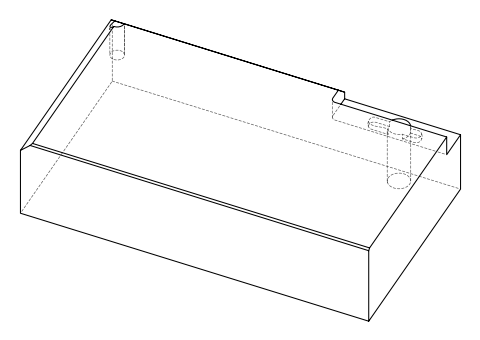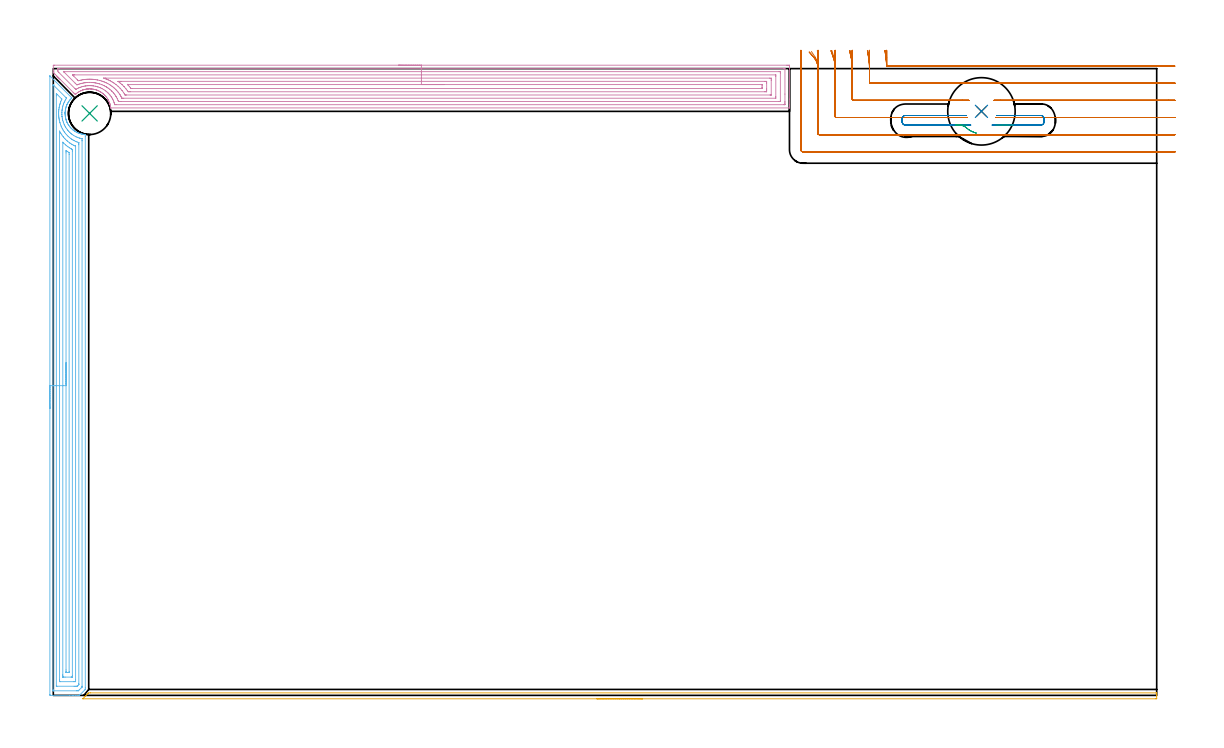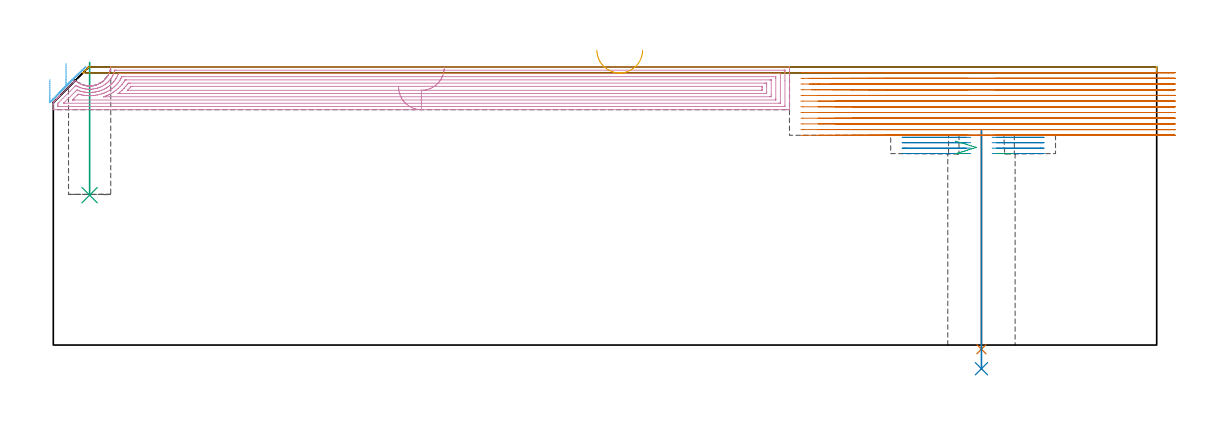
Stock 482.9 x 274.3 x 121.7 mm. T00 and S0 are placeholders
(PLAN: 9 operations, 4 tool changes, 63.1 min)
(1 INDEXABLE_INSERT_DRILL_THROUGH_HOLE_FROM_SOLID | STEP1HOLE | NXT0302_008 | 0.39 min | 32649 mm3)
(2 DRILL_TO_ENLARGE_THROUGH_HOLE | STEP1HOLE | UGT0301_394 | 0.42 min | 50461 mm3)
(3 INDEXABLE_INSERT_DRILL_BLIND_HOLE_FROM_SOLID | STEP1POCKET | NXT0302_008 | 0.23 min | 14983 mm3)
(4 AREA_MILL | FG_CHAMFER_SURFACE | UGT0205_001 | 17.75 min | 57267 mm3)
(5 AREA_MILL_1 | FG_CHAMFER_SURFACE_1 | UGT0205_001 | 3.91 min | 1607 mm3)
(6 AREA_MILL_2 | FG_CHAMFER_SURFACE_2 | UGT0205_001 | 12.62 min | 30949 mm3)
(7 MILL_CORNER_NOTCH_RECTANGULAR | CORNER_NOTCH_RECTANGULAR | NXT0201_013 | Follow Part, ap 2.5, ae 75% | 26.64 min | 176932 mm3)
(8 MILL_SLOT | SLOT_PARTIAL_RECTANGULAR | NXT0201_013 | Follow Part, ap 2.5, ae 75% | 0.98 min | 4833 mm3)
(9 MILL_SLOT_1 | SLOT_PARTIAL_RECTANGULAR_1 | NXT0201_013 | Follow Part, ap 2.5, ae 75% | 0.15 min | 0 mm3)
(TOOL NXT0302_008 | Index. Insert Drill 18.5mm [880-D1850L25-05] | D18.5 PA176 FL93 Z2)
(TOOL UGT0301_394 | Twist Drill 29.5 mm | D29.5 PA118 FL165 Z2)
(TOOL UGT0205_001 | Chamfer Mill 20 x 3 x 45 deg. | D20 FL50 Z2)
(TOOL NXT0201_013 | ENDMILL 10mm | D10 FL30 Z4)
(OP 1 INDEXABLE_INSERT_DRILL_THROUGH_HOLE_FROM_SOLID)
G17 G21 G94 G90
T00 M6
G54
G17 G0 G90 X406.2 Y255.6 S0 M3
G43 Z131.7 H1
G94 G81 G98 Z-1.823 F250. R93.8
G80
M5
M2
(OP 2 DRILL_TO_ENLARGE_THROUGH_HOLE)
G17 G21 G94 G90
T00 M6
G54
G17 G0 G90 X406.2 Y255.6 S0 M3
G43 Z131.7 H0
G94 G73 G98 Z-10.363 F250. Q25.541 R93.8
G80
M5
M2
(OP 3 INDEXABLE_INSERT_DRILL_BLIND_HOLE_FROM_SOLID)
G17 G21 G94 G90
T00 M6
G54
G17 G0 G90 X15.9 Y254.7 S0 M3
G43 Z131.7 H1
G94 G81 G98 Z65.6 F250. R123.7
G80
M5
M2
(OP 4 AREA_MILL)
G17 G21 G94 G90
T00 M6
G54
G17 G0 G90 X151.1 Y275.8 S1061 M3
G43 Z131.7 H0
Z113.
G94 G1 X151.138 Z112.128 F250.
X151.252 Z111.263
X151.441 Z110.412
X151.703 Z109.58
X152.037 Z108.774
X152.44 Z108.
X152.908 Z107.264
X153.44 Z106.572
X154.029 Z105.929
X154.672 Z105.34
X155.364 Z104.808
X156.1 Z104.34
X156.874 Z103.937
X157.68 Z103.603
X158.512 Z103.341
X159.364 Z103.152
X160.228 Z103.038
X161.1 Z103.
X321.068
X321.573 Y275.798 Z103.002
X322.073 Y275.794 Z103.004
X322.191 Y275.792 Z103.006
X322.2 Y275.3 Z103.498
Y260.876 Z117.919
Y258.485 Z120.31
Y257.772 Z121.027
Y257.503 Z121.296
Y257.123 Z121.668
X322.192 Y257.103 Z121.688
X322.021 Y257.1 Z121.7
X25.135
X25.111 Y257.103 Z121.694
X25.11 Y257.104 Z121.693
X25.083 Y257.277 Z121.523
X25.044 Y257.578 Z121.222
X24.985 Y257.903 Z120.896
X24.858 Y258.485 Z120.312
X24.844 Y258.549 Z120.249
X24.777 Y258.784 Z120.015
X24.765 Y258.821 Z119.978
X24.73 Y258.928 Z119.869
X24.719 Y258.962 Z119.836
X24.697 Y259.028 Z119.771
X24.633 Y259.226 Z119.572
X24.579 Y259.37 Z119.427
X24.468 Y259.664 Z119.134
X24.274 Y260.108 Z118.69
X24.202 Y260.255 Z118.542
X24.06 Y260.545 Z118.253
X23.95 Y260.751 Z118.047
X23.871 Y260.883 Z117.915
X23.745 Y261.091 Z117.706
X23.712 Y261.14 Z117.656
X23.523 Y261.427 Z117.372
X23.057 Y262.054 Z116.743
X22.977 Y262.147 Z116.65
X22.84 Y262.307 Z116.492
X22.508 Y262.661 Z116.138
X22.164 Y263.001 Z115.795
X21.933 Y263.205 Z115.594
X21.741 Y263.361 Z115.438
X21.617 Y263.462 Z115.336
X21.566 Y263.5 Z115.297
X21.27 Y263.726 Z115.073
X21.017 Y263.9 Z114.899
X20.758 Y264.068 Z114.73
X20.742 Y264.077 Z114.72
X20.377 Y264.288 Z114.509
X19.933 Y264.516 Z114.284
X19.483 Y264.721 Z114.076
X19.401 Y264.753 Z114.042
X19.191 Y264.839 Z113.957
X19.121 Y264.865 Z113.932
X18.954 Y264.925 Z113.869
X18.895 Y264.948 Z113.848
X18.812 Y264.975 Z113.823
X18.59 Y265.044 Z113.755
X18.144 Y265.165 Z113.634
X17.696 Y265.266 Z113.532
X17.613 Y265.281 Z113.517
X17.25 Y265.344 Z113.455
X16.904 Y265.387 Z113.412
X16.803 Y265.399 Z113.399
X16.771 Y265.4 Z113.395
X16.719 Y265.404 Z113.39
X16.593 Y265.414 Z113.382
X16.48 Y265.421 Z113.372
X16.356 Y265.432 Z113.364
X16.265 Y265.435 Z113.361
X16.068 Y265.441 Z113.349
X15.909 Y265.448 Z113.348
X15.607 Y265.436 Z113.353
X15.479 Y265.432 Z113.359
X15.462 Z113.361
X15.416 Y265.43 Z113.366
X15.016 Y265.399 Z113.394
X14.931 Y265.388 Z113.403
X14.654 Y265.357 Z113.441
X14.568 Y265.347 Z113.452
X14.445 Y265.326 Z113.474
X14.122 Y265.271 Z113.529
X14.037 Y265.25 Z113.546
X13.858 Y265.211 Z113.587
X13.674 Y265.169 Z113.628
X13.229 Y265.048 Z113.748
X13.143 Y265.021 Z113.774
X12.907 Y264.949 Z113.848
X12.85 Y264.927 Z113.871
X12.696 Y264.866 Z113.93
X12.371 Y264.74 Z114.059
X12.335 Y264.726 Z114.073
X12.186 Y264.659 Z114.14
X11.886 Y264.523 Z114.274
X11.442 Y264.299 Z114.501
X11.355 Y264.249 Z114.551
X11.045 Y264.068 Z114.729
X10.548 Y263.737 Z115.061
X10.192 Y263.47 Z115.33
X9.869 Y263.205 Z115.59
X9.846 Y263.186 Z115.609
X9.669 Y263.035 Z115.762
X9.611 Y262.995 Z115.801
X9.599 Y263.001 Z115.798
X9.06 Y263.54 Z115.26
X8.803 Y263.795 Z115.001
X8.673 Y263.926 Z114.871
X2.903 Y269.695 Z109.101
X2.801 Y269.799 Z109.001
X2.713 Y269.887 Z108.913
X2.608 Y269.99 Z108.806
X2.509 Y270.091 Z108.709
X2.415 Y270.185 Z108.615
X2.313 Y270.285 Z108.511
X2.217 Y270.383 Z108.417
X2.117 Y270.483 Z108.317
X2.019 Y270.58 Z108.216
X1.925 Y270.675 Z108.125
X1.819 Y270.781 Z108.019
X1.724 Y270.875 Z107.921
X1.521 Y271.079 Z107.72
X1.455 Y271.145 Z107.655
X0.839 Y271.76 Z107.036
X0.596 Y272.004 Z106.796
X0.188 Y272.412 Z106.387
X0.031 Y272.572 Z106.226
X0.005 Y272.606 Z106.191
X0.002 Y272.645 Z106.153
X0. Y272.691 Z106.108
Y272.737 Z106.061
Y273.53 Z105.264
Y275.655 Z103.142
X0.003 Y275.791 Z103.005
X0.433 Y275.8 Z103.
X161.1
Y274.386 Z104.414
X319.815 Y274.385 Z104.415
X320.19 Y274.376 Z104.424
X320.194 Y274.258 Z104.542
X320.199 Y274.005 Z104.795
X320.2 Y263.163 Z115.637
Y259.844 Z118.956
X320.199 Y259.37 Z119.43
X320.198 Y258.962 Z119.838
X320.19 Y258.549 Z120.251
X320.182 Y258.52 Z120.28
X320.162 Y258.519 Z120.281
X320.109 Y258.516 Z120.284
X320.001 Y258.515 Z120.285
X319.785 Y258.514 Z120.286
X27.418
X27.004 Y258.518 Z120.282
X26.902 Y258.521 Z120.279
X26.884 Y258.523 Z120.277
X26.873 Y258.551 Z120.249
X26.857 Y258.601 Z120.199
X26.827 Y258.708 Z120.092
X26.677 Y259.248 Z119.552
X26.637 Y259.37 Z119.43
X26.553 Y259.619 Z119.181
X26.293 Y260.255 Z118.545
X26.092 Y260.711 Z118.089
X25.87 Y261.14 Z117.66
X25.659 Y261.512 Z117.288
X25.325 Y262.025 Z116.775
X24.765 Y262.781 Z116.019
X24.653 Y262.91 Z115.89
X24.28 Y263.319 Z115.481
X23.871 Y263.743 Z115.057
X23.815 Y263.795 Z115.005
X23.367 Y264.184 Z114.616
X22.977 Y264.496 Z114.304
X22.733 Y264.68 Z114.12
X22.083 Y265.12 Z113.68
X21.289 Y265.565 Z113.235
X21.189 Y265.618 Z113.182
X21.08 Y265.673 Z113.127
X20.562 Y265.905 Z112.895
X20.295 Y266.015 Z112.785
X19.574 Y266.279 Z112.521
X19.401 Y266.331 Z112.469
X18.984 Y266.45 Z112.35
X18.507 Y266.564 Z112.236
X18.359 Y266.596 Z112.204
X17.613 Y266.728 Z112.072
X17.292 Y266.768 Z112.032
X16.719 Y266.822 Z111.978
X16.32 Y266.845 Z111.955
X15.825 Y266.856 Z111.944
X15.427 Y266.844 Z111.956
X14.931 Y266.811 Z111.989
X14.338 Y266.747 Z112.053
X14.037 Y266.704 Z112.096
X13.818 Y266.667 Z112.133
X13.143 Y266.532 Z112.268
X13.076 Y266.517 Z112.283
X12.814 Y266.45 Z112.35
X12.249 Y266.283 Z112.517
X11.716 Y266.093 Z112.707
X11.355 Y265.951 Z112.849
X11.085 Y265.832 Z112.968
X10.507 Y265.565 Z113.235
X10.476 Y265.55 Z113.25
X10.468 Y265.546 Z113.254
X9.899 Y265.236 Z113.564
X9.871 Y265.222 Z113.578
X9.859 Y265.218 Z113.582
X9.831 Y265.231 Z113.569
X9.526 Y265.524 Z113.276
X2.415 Y272.635 Z106.165
X2.01 Y273.046 Z105.754
X2.005 Y273.53 Z105.27
X2.003 Y273.937 Z104.863
X2.01 Y274.35 Z104.45
X2.018 Y274.38 Z104.42
X2.038 Y274.381 Z104.419
X2.091 Y274.384 Z104.416
X2.199 Y274.385 Z104.415
X2.415 Y274.386 Z104.414
X161.1
Y272.972 Z105.828
X317.667 Y272.971 Z105.829
X317.997 Y272.97 Z105.83
X318.107 Y272.968 Z105.832
X318.185 Y272.965 Z105.835
X318.191 Y272.845 Z105.955
X318.197 Y272.645 Z106.155
X318.199 Y272.444 Z106.356
X318.2 Y260.255 Z118.545
X318.199 Y260.056 Z118.744
X318.194 Y259.988 Z118.812
X318.19 Y259.94 Z118.86
X318.16 Y259.935 Z118.865
X317.997 Y259.933 Z118.867
X317.432 Y259.929 Z118.871
X29.565
X29.235 Y259.931 Z118.869
X28.664 Y259.935 Z118.865
X28.511 Y259.944 Z118.856
X28.406 Y260.191 Z118.609
X28.341 Y260.353 Z118.447
X27.991 Y261.14 Z117.66
X27.638 Y261.837 Z116.963
X27.529 Y262.025 Z116.775
X27.498 Y262.076 Z116.724
X27.447 Y262.159 Z116.641
X27.143 Y262.615 Z116.185
X26.927 Y262.91 Z115.89
X26.553 Y263.412 Z115.388
X26.224 Y263.795 Z115.005
X25.659 Y264.4 Z114.4
X25.517 Y264.54 Z114.26
X25.369 Y264.68 Z114.12
X24.765 Y265.201 Z113.599
X24.301 Y265.565 Z113.235
X23.871 Y265.87 Z112.93
X23.627 Y266.034 Z112.766
X23.384 Y266.193 Z112.607
X23.024 Y266.404 Z112.396
X22.977 Y266.43 Z112.37
X22.94 Y266.45 Z112.35
X22.382 Y266.746 Z112.054
X22.083 Y266.892 Z111.908
X21.268 Y267.257 Z111.543
X21.189 Y267.287 Z111.513
X21.057 Y267.335 Z111.465
X20.295 Y267.597 Z111.203
X19.921 Y267.705 Z111.095
X19.401 Y267.839 Z110.961
X18.744 Y267.985 Z110.815
X18.507 Y268.029 Z110.771
X18.117 Y268.097 Z110.703
X17.672 Y268.162 Z110.638
X17.613 Y268.169 Z110.631
X17.095 Y268.22 Z110.58
X16.719 Y268.247 Z110.553
X16.691 Y268.248 Z110.552
X15.825 Y268.273 Z110.527
X15.771
X14.931 Y268.238 Z110.562
X14.914 Y268.237 Z110.563
X14.67 Y268.22 Z110.58
X14.099 Y268.159 Z110.641
X14.037 Y268.151 Z110.649
X13.957 Y268.141 Z110.659
X13.521 Y268.071 Z110.729
X13.143 Y268.001 Z110.799
X12.586 Y267.886 Z110.914
X12.249 Y267.805 Z110.995
X11.878 Y267.702 Z111.098
X11.355 Y267.548 Z111.252
X10.746 Y267.335 Z111.465
X10.537 Y267.26 Z111.54
X10.461 Y267.233 Z111.567
X10.316 Y267.196 Z111.604
X10.172 Y267.335 Z111.465
X9.567 Y267.933 Z110.867
X4.855 Y272.645 Z106.155
X4.619 Y272.883 Z105.917
X4.555 Y272.951 Z105.849
X4.543 Y272.967 Z105.833
Y272.968 Z105.832
X4.569 Y272.97 Z105.83
X4.657 Y272.971 Z105.829
X4.767
X161.1 Y272.972 Z105.828
Y271.557 Z107.243
X316.078
X316.134 Y271.556 Z107.244
X316.174 Y271.553 Z107.247
X316.19 Y271.551 Z107.249
X316.192 Y271.53 Z107.27
X316.196 Y271.315 Z107.485
X316.2 Y270.884 Z107.916
Y262.034 Z116.766
X316.195 Y261.587 Z117.213
X316.19 Y261.369 Z117.431
X316.188 Y261.349 Z117.451
X316.163 Y261.347 Z117.453
X316.103 Y261.345 Z117.455
X316.004 Y261.343 Z117.457
X30.818
X30.129 Y261.348 Z117.452
X30.033 Y261.35 Z117.45
X30.01 Y261.355 Z117.445
X29.987 Y261.398 Z117.402
X29.944 Y261.481 Z117.319
X29.82 Y261.725 Z117.075
X29.665 Y262.025 Z116.775
X29.514 Y262.308 Z116.492
X29.235 Y262.793 Z116.007
X29.16 Y262.91 Z115.89
X29.028 Y263.115 Z115.685
X28.53 Y263.795 Z115.005
X28.341 Y264.046 Z114.754
X27.793 Y264.68 Z114.12
X27.447 Y265.047 Z113.753
X26.929 Y265.565 Z113.235
X26.553 Y265.893 Z112.907
X26.247 Y266.15 Z112.65
X25.868 Y266.45 Z112.35
X25.659 Y266.606 Z112.194
X25.106 Y266.998 Z111.802
X24.765 Y267.218 Z111.582
X24.571 Y267.335 Z111.465
X23.871 Y267.722 Z111.078
X23.591 Y267.872 Z110.928
X23.065 Y268.133 Z110.667
X22.977 Y268.172 Z110.628
X22.868 Y268.22 Z110.58
X22.32 Y268.453 Z110.347
X22.083 Y268.546 Z110.254
X21.562 Y268.735 Z110.065
X21.189 Y268.862 Z109.938
X20.357 Y269.105 Z109.695
X20.295 Y269.121 Z109.679
X20.273 Y269.126 Z109.674
X19.401 Y269.321 Z109.479
X19.127 Y269.376 Z109.424
X18.507 Y269.484 Z109.316
X18.064 Y269.544 Z109.256
X17.613 Y269.591 Z109.209
X17.076 Y269.636 Z109.164
X16.719 Y269.657 Z109.143
X16.141 Y269.677 Z109.123
X15.825 Y269.684 Z109.116
X15.26 Y269.664 Z109.136
X14.931 Y269.649 Z109.151
X14.415 Y269.616 Z109.184
X14.037 Y269.576 Z109.224
X13.609 Y269.528 Z109.272
X13.143 Y269.46 Z109.34
X12.838 Y269.406 Z109.394
X12.249 Y269.292 Z109.508
X12.094 Y269.258 Z109.542
X11.435 Y269.105 Z109.695
X10.974 Y268.987 Z109.813
X10.85 Y269.105 Z109.695
X10.654 Y269.296 Z109.504
X10.461 Y269.488 Z109.312
X8.875 Y271.074 Z107.726
X8.673 Y271.278 Z107.522
X8.453 Y271.508 Z107.292
X8.415 Y271.551 Z107.249
X8.49 Y271.553 Z107.247
X8.673 Y271.555 Z107.245
X9.04 Y271.557 Z107.243
X9.363
X161.1
Y270.143 Z108.657
X313.527
X314.189 Y270.136 Z108.664
X314.192 Y270.085 Z108.715
X314.195 Y269.99 Z108.81
X314.2 Y269.324 Z109.476
Y269.105 Z109.695
X314.199 Y262.91 Z115.89
X314.197 Y262.827 Z115.973
X314.194 Y262.786 Z116.014
X314.191 Y262.77 Z116.03
X314.145 Y262.764 Z116.036
X313.837 Y262.759 Z116.041
X313.681 Y262.757 Z116.043
X31.917
X31.762 Y262.759 Z116.041
X31.453 Y262.764 Z116.036
X31.427 Y262.766 Z116.034
X31.42 Y262.773 Z116.027
X31.405 Y262.793 Z116.007
X31.023 Y263.422 Z115.378
X30.772 Y263.795 Z115.005
X30.168 Y264.641 Z114.159
X30.139 Y264.68 Z114.12
X30.129 Y264.693 Z114.107
X29.363 Y265.565 Z113.235
X29.235 Y265.705 Z113.095
X28.489 Y266.45 Z112.35
X28.341 Y266.581 Z112.219
X27.443 Y267.335 Z111.465
X26.553 Y267.966 Z110.834
X26.175 Y268.22 Z110.58
X25.659 Y268.526 Z110.274
X24.943 Y268.929 Z109.871
X24.765 Y269.021 Z109.779
X24.597 Y269.105 Z109.695
X24.103 Y269.335 Z109.465
X23.871 Y269.44 Z109.36
X23.267 Y269.702 Z109.098
X22.977 Y269.812 Z108.988
X22.493 Y269.99 Z108.81
X22.083 Y270.14 Z108.66
Y270.141 Z108.659
X22.822 Y270.143 Z108.657
X22.977
X161.1
Y268.729 Z110.071
X311.225
X311.739 Y268.726 Z110.074
X312.126 Y268.722 Z110.078
X312.19 Y268.718 Z110.082
X312.196 Y268.653 Z110.147
X312.199 Y268.22 Z110.58
X312.2 Y267.764 Z111.036
Y265.565 Z113.235
Y265.109 Z113.691
X312.197 Y264.68 Z114.12
X312.192 Y264.232 Z114.568
X312.18 Y264.178 Z114.622
X312.124 Y264.176 Z114.624
X311.996 Y264.173 Z114.627
X311.739 Y264.172 Z114.628
X311.359 Y264.171 Z114.629
X33.705 Y264.172 Z114.628
X33.323 Y264.173 Z114.627
X32.811 Y264.178 Z114.622
X32.745 Y264.184 Z114.616
X32.385 Y264.68 Z114.12
X31.917 Y265.315 Z113.485
X31.709 Y265.565 Z113.235
X31.023 Y266.361 Z112.439
X30.938 Y266.45 Z112.35
X30.129 Y267.267 Z111.533
X30.054 Y267.335 Z111.465
X29.235 Y268.023 Z110.777
X28.992 Y268.22 Z110.58
X28.341 Y268.713 Z110.087
X28.335 Y268.723 Z110.077
X28.341 Y268.724 Z110.076
X28.722 Y268.727 Z110.073
X29.235 Y268.729 Z110.071
X29.615
X161.1
Y267.315 Z111.485
X309.972 Y267.314 Z111.486
X310.159 Y267.308 Z111.492
X310.191 Y267.301 Z111.499
X310.195 Y267.277 Z111.523
X310.198 Y267.25 Z111.55
X310.199 Y267.222 Z111.578
X310.2 Y267.088 Z111.712
Y266.204 Z112.596
X310.199 Y265.957 Z112.843
X310.197 Y265.793 Z113.007
X310.191 Y265.661 Z113.139
X310.187 Y265.592 Z113.208
X309.93 Y265.585 Z113.215
X34.579
X34.142 Y265.589 Z113.211
X34.034 Y265.592 Z113.208
X33.983 Y265.595 Z113.205
X33.898 Y265.705 Z113.095
X33.705 Y265.952 Z112.848
X33.286 Y266.45 Z112.35
X32.811 Y267.006 Z111.794
X32.546 Y267.302 Z111.498
X32.541 Y267.311 Z111.489
Y267.312 Z111.488
X32.564 Y267.313 Z111.487
X32.614 Y267.314 Z111.486
X161.1 Y267.315 Z111.485
X161.972 Z111.523
X162.836 Z111.637
X163.688 Z111.826
X164.52 Z112.088
X165.326 Z112.422
X166.1 Z112.825
X166.836 Z113.294
X167.528 Z113.825
X168.171 Z114.414
X168.76 Z115.057
X169.292 Z115.749
X169.76 Z116.485
X170.163 Z117.259
X170.497 Z118.065
X170.759 Z118.897
X170.948 Z119.749
X171.062 Z120.614
X171.1 Z121.485
G0 Z131.7
M5
M2
(OP 5 AREA_MILL_1)
G17 G21 G94 G90
T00 M6
G54
G17 G0 G90 X257.9 Y-1.5 S1061 M3
G43 Z131.7 H0
Z129.1
G94 G1 X257.862 Z128.228 F250.
X257.748 Z127.364
X257.559 Z126.512
X257.297 Z125.68
X256.963 Z124.874
X256.56 Z124.1
X256.091 Z123.364
X255.56 Z122.672
X254.971 Z122.029
X254.328 Z121.44
X253.636 Z120.908
X252.9 Z120.44
X252.126 Z120.037
X251.32 Z119.703
X250.488 Z119.441
X249.636 Z119.252
X248.771 Z119.138
X247.9 Z119.1
X13.065
X12.919 Y-1.493 Z119.106
X13.065 Y-1.336 Z119.264
X13.906 Y-0.493 Z120.105
X14.2 Y-0.2 Z120.4
X14.851 Y0.451 Z121.05
X15.058 Y0.658 Z121.258
X15.297 Y0.897 Z121.497
X15.493 Y1.098 Z121.688
X16.19 Y1.1 Z121.7
X482.735
X482.89 Y1.094 Z121.693
X482.9 Y0.788 Z121.388
Y0.451 Z121.051
Y-0.2 Z120.395
Y-1.405 Z119.192
X482.897 Y-1.491 Z119.105
X482.521 Y-1.5 Z119.1
X247.9
X247.028 Z119.138
X246.163 Z119.252
X245.312 Z119.441
X244.48 Z119.703
X243.674 Z120.037
X242.9 Z120.44
X242.164 Z120.908
X241.472 Z121.44
X240.829 Z122.029
X240.239 Z122.672
X239.708 Z123.364
X239.24 Z124.1
X238.837 Z124.874
X238.503 Z125.68
X238.241 Z126.512
X238.052 Z127.364
X237.938 Z128.228
X237.9 Z129.1
G0 Z131.7
M5
M2
(OP 6 AREA_MILL_2)
G17 G21 G94 G90
T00 M6
G54
G17 G0 G90 X-1.5 Y125.55 S1061 M3
G43 Z131.7 H0
Z116.2
G94 G1 Y125.588 Z115.328 F250.
Y125.702 Z114.464
Y125.891 Z113.612
Y126.153 Z112.78
Y126.487 Z111.974
Y126.89 Z111.2
Y127.359 Z110.464
Y127.89 Z109.772
Y128.479 Z109.129
Y129.122 Z108.54
Y129.814 Z108.008
Y130.55 Z107.54
Y131.324 Z107.137
Y132.13 Z106.803
Y132.962 Z106.541
Y133.814 Z106.352
Y134.678 Z106.238
Y135.55 Z106.2
Y270.993
X-1.496 Y271.075 Z106.203
X-1.493 Y271.082 Z106.204
X-1.474 Y271.075 Z106.224
X1.34 Y268.26 Z109.04
X8.057 Y261.543 Z115.757
X8.098 Y261.496 Z115.797
X8.104 Y261.488 Z115.801
X8.084 Y261.455 Z115.782
X7.738 Y261.106 Z115.438
X7.44 Y260.769 Z115.136
X7.333 Y260.65 Z115.029
X7.257 Y260.565 Z114.955
X6.862 Y260.05 Z114.561
X6.607 Y259.672 Z114.306
X6.343 Y259.229 Z114.043
X6.336 Y259.215 Z114.036
X6.149 Y258.863 Z113.845
X6.103 Y258.779 Z113.801
X6.006 Y258.576 Z113.705
X5.974 Y258.509 Z113.673
X5.727 Y257.886 Z113.424
X5.649 Y257.66 Z113.348
X5.603 Y257.522 Z113.299
X5.575 Y257.441 Z113.273
X5.446 Y256.993 Z113.146
X5.425 Y256.898 Z113.125
X5.345 Y256.547 Z113.044
X5.28 Y256.182 Z112.976
X5.265 Y256.1 Z112.962
X5.208 Y255.654 Z112.904
X5.17 Y255.207 Z112.865
X5.166 Y255.075 Z112.856
X5.16 Y254.984 Z112.855
X5.159 Y254.962 Z112.856
X5.154 Y254.649 Z112.849
X5.156 Y254.58 Z112.851
X5.164 Y254.395 Z112.853
X5.166 Y254.314 Z112.857
X5.195 Y253.867 Z112.891
X5.246 Y253.421 Z112.943
X5.309 Y253.054 Z113.
X5.321 Y252.974 Z113.016
X5.344 Y252.857 Z113.043
X5.357 Y252.797 Z113.056
X5.401 Y252.608 Z113.094
X5.418 Y252.528 Z113.112
X5.441 Y252.44 Z113.136
X5.517 Y252.161 Z113.211
X5.538 Y252.08 Z113.235
X5.58 Y251.943 Z113.28
X5.626 Y251.801 Z113.326
X5.679 Y251.635 Z113.379
X5.698 Y251.586 Z113.397
X5.821 Y251.26 Z113.519
X5.975 Y250.889 Z113.672
X6.008 Y250.82 Z113.704
X6.045 Y250.742 Z113.742
X6.277 Y250.292 Z113.976
X6.485 Y249.927 Z114.182
X6.529 Y249.849 Z114.226
X6.693 Y249.595 Z114.39
X6.863 Y249.346 Z114.56
X7.098 Y249.033 Z114.797
X7.156 Y248.956 Z114.855
X7.343 Y248.735 Z115.04
X7.448 Y248.611 Z115.145
X7.606 Y248.438 Z115.302
X7.752 Y248.277 Z115.448
X7.963 Y248.063 Z115.66
X8.295 Y247.761 Z115.995
X8.36 Y247.706 Z116.06
X8.482 Y247.605 Z116.178
X8.554 Y247.544 Z116.252
X8.638 Y247.472 Z116.337
X8.92 Y247.256 Z116.62
X9.033 Y247.17 Z116.733
X9.278 Y247.003 Z116.978
X9.526 Y246.843 Z117.226
X9.967 Y246.59 Z117.666
X10.166 Y246.487 Z117.865
X10.267 Y246.435 Z117.963
X10.415 Y246.357 Z118.114
X10.424 Y246.353 Z118.124
X10.511 Y246.311 Z118.211
X10.581 Y246.277 Z118.28
X10.713 Y246.223 Z118.409
X10.941 Y246.128 Z118.638
X11.303 Y245.991 Z119.002
X11.565 Y245.906 Z119.265
X11.745 Y245.847 Z119.445
X12.191 Y245.725 Z119.89
X12.499 Y245.657 Z120.196
X12.634 Y245.627 Z120.332
X13.08 Y245.551 Z120.777
X13.523 Y245.498 Z121.221
X13.995 Y245.459 Z121.695
X13.996 Y245.455 Z121.696
X14. Y244.565 Z121.7
Y3.302
X13.997 Y2.605 Z121.688
X13.844 Y2.444 Z121.544
X11.606 Y0.206 Z119.306
X11.542 Y0.142 Z119.242
X11.401 Y0.01 Z119.094
X11.258 Y0. Z118.957
X10.517 Z118.217
X9.821 Z117.516
X8.58 Z116.277
X7.143 Z114.838
X-1.164 Z106.533
X-1.492 Y0.01 Z106.206
X-1.499 Y0.336 Z106.199
Y0.351
X-1.5 Y135.55 Z106.2
X-0.086 Z107.614
X-0.085 Y266.905 Z107.615
X-0.084 Y266.99 Z107.616
X-0.081 Y267.079 Z107.619
X-0.074 Y267.212 Z107.626
X0.001 Y267.142 Z107.701
X0.244 Y266.905 Z107.944
X5.606 Y261.543 Z113.306
X5.689 Y261.456 Z113.389
X5.753 Y261.386 Z113.453
X5.778 Y261.354 Z113.478
X5.769 Y261.339 Z113.469
X5.69 Y261.21 Z113.39
X5.341 Y260.65 Z113.041
X5.034 Y260.08 Z112.734
X4.871 Y259.756 Z112.571
X4.744 Y259.476 Z112.444
X4.484 Y258.843 Z112.184
X4.465 Y258.789 Z112.165
X4.207 Y257.969 Z111.907
X4.075 Y257.465 Z111.775
X3.987 Y257.075 Z111.687
X3.884 Y256.495 Z111.584
X3.843 Y256.182 Z111.543
X3.813 Y255.94 Z111.513
X3.761 Y255.288 Z111.461
X3.753 Y255.107 Z111.453
X3.75 Y254.395 Z111.45
X3.756 Y254.21 Z111.456
X3.808 Y253.501 Z111.508
X3.819 Y253.377 Z111.519
X3.837 Y253.236 Z111.537
X3.934 Y252.608 Z111.634
X4.024 Y252.155 Z111.724
X4.128 Y251.714 Z111.828
X4.355 Y250.931 Z112.055
X4.391 Y250.82 Z112.091
X4.465 Y250.615 Z112.165
X4.741 Y249.927 Z112.441
X4.987 Y249.404 Z112.687
X5.187 Y249.033 Z112.887
X5.357 Y248.732 Z113.057
X5.729 Y248.14 Z113.429
X6.25 Y247.433 Z113.95
X6.405 Y247.246 Z114.105
X6.75 Y246.856 Z114.45
X7.143 Y246.436 Z114.843
X7.17 Y246.408 Z114.87
X7.23 Y246.353 Z114.93
X7.659 Y245.98 Z115.359
X8.035 Y245.671 Z115.735
X8.311 Y245.459 Z116.011
X8.928 Y245.041 Z116.628
X9.764 Y244.565 Z117.464
X9.821 Y244.535 Z117.521
X9.882 Y244.504 Z117.582
X10.422 Y244.269 Z118.122
X10.713 Y244.154 Z118.413
X11.35 Y243.928 Z119.05
X11.606 Y243.858 Z119.306
X12.323 Y243.672 Z120.023
X12.499 Y243.635 Z120.199
X12.546 Y243.624 Z120.246
X12.579 Y243.601 Z120.279
X12.581 Y243.589 Z120.281
X12.585 Y242.778 Z120.285
X12.586 Y242.691 Z120.286
Y4.021
X12.584 Y3.847 Z120.284
X12.582 Y3.731 Z120.282
X12.579 Y3.642 Z120.279
X12.566 Y3.627 Z120.266
X12.499 Y3.552 Z120.199
X12.375 Y3.425 Z120.075
X12.252 Y3.302 Z119.952
X11.358 Y2.408 Z119.058
X11.034 Y2.087 Z118.734
X10.988 Y2.044 Z118.688
X10.959 Y2.02 Z118.659
X10.917 Y2.01 Z118.617
X10.713 Y2.006 Z118.413
X10.228 Y2.001 Z117.928
X0.001 Z107.701
X-0.057 Y2.002 Z107.643
X-0.073 Y2.005 Z107.627
X-0.077 Y2.008 Z107.623
X-0.079 Y2.032 Z107.621
X-0.083 Y2.147 Z107.617
X-0.086 Y2.495 Z107.614
Y135.55
X1.328 Z109.028
X1.329 Y262.437 Z109.029
X1.33 Y262.894 Z109.03
X1.334 Y263.33 Z109.034
X1.335 Y263.353 Z109.035
X1.365 Y263.33 Z109.065
X1.787 Y262.913 Z109.487
X3.572 Y261.128 Z111.272
X3.69 Y261.007 Z111.39
X3.718 Y260.976 Z111.418
X3.721 Y260.971 Z111.421
X3.689 Y260.889 Z111.389
X3.635 Y260.758 Z111.335
X3.572 Y260.614 Z111.272
X3.233 Y259.756 Z110.933
X3.059 Y259.242 Z110.759
X2.94 Y258.863 Z110.64
X2.88 Y258.661 Z110.58
X2.698 Y257.969 Z110.398
X2.694 Y257.954 Z110.394
X2.679 Y257.888 Z110.379
X2.551 Y257.204 Z110.251
X2.53 Y257.075 Z110.23
X2.438 Y256.424 Z110.138
X2.41 Y256.182 Z110.11
X2.363 Y255.605 Z110.063
X2.344 Y255.288 Z110.044
X2.337 Y254.737 Z110.037
X2.336 Y254.395 Z110.036
X2.364 Y253.817 Z110.064
X2.387 Y253.501 Z110.087
X2.454 Y252.833 Z110.154
X2.487 Y252.608 Z110.187
X2.544 Y252.234 Z110.244
X2.625 Y251.768 Z110.325
X2.636 Y251.714 Z110.336
X2.679 Y251.512 Z110.379
X2.86 Y250.82 Z110.56
X2.93 Y250.57 Z110.63
X3.13 Y249.927 Z110.83
X3.4 Y249.206 Z111.1
X3.471 Y249.033 Z111.171
X3.572 Y248.802 Z111.272
X3.895 Y248.14 Z111.595
X4.271 Y247.44 Z111.971
X4.391 Y247.246 Z112.091
X4.465 Y247.131 Z112.165
X4.774 Y246.664 Z112.474
X5.002 Y246.353 Z112.702
X5.357 Y245.882 Z113.057
X5.722 Y245.459 Z113.422
X6.25 Y244.891 Z113.95
X6.593 Y244.565 Z114.293
X7.143 Y244.091 Z114.843
X7.677 Y243.672 Z115.377
X8.035 Y243.426 Z115.735
X8.23 Y243.297 Z115.93
X8.695 Y243.012 Z116.395
X8.928 Y242.882 Z116.628
X9.118 Y242.778 Z116.818
X9.821 Y242.441 Z117.521
X10.402 Y242.197 Z118.102
X11.008 Y241.983 Z118.708
X11.131 Y241.938 Z118.831
X11.166 Y241.924 Z118.866
X11.167 Y241.914 Z118.867
X11.169 Y241.885 Z118.869
X11.171 Y241.427 Z118.871
Y240.991
Y5.089
X11.17 Y4.86 Z118.87
X11.167 Y4.745 Z118.867
X11.165 Y4.691 Z118.865
X11.146 Y4.656 Z118.846
X10.696 Y4.195 Z118.396
X10.519 Y4.03 Z118.219
X10.211 Y4.01 Z117.911
X10.014 Y4.002 Z117.714
X9.821 Y4.001 Z117.521
X9.123 Y4. Z116.823
X1.591 Y4.001 Z109.291
X1.461 Y4.003 Z109.161
X1.358 Y4.008 Z109.058
X1.334 Y4.011 Z109.034
X1.332 Y4.018 Z109.032
X1.331 Y4.043 Z109.031
X1.329 Y4.195 Z109.029
X1.328 Y135.55 Z109.028
X2.743 Z110.443
Y246.676
X2.745 Y246.838 Z110.445
X2.748 Y246.918 Z110.448
X2.749 Y246.933 Z110.449
X2.757 Y246.921 Z110.457
X3.084 Y246.353 Z110.784
X3.3 Y245.985 Z111.
X3.572 Y245.546 Z111.272
X3.628 Y245.459 Z111.328
X3.732 Y245.298 Z111.432
X4.282 Y244.565 Z111.982
X4.465 Y244.33 Z112.165
X5.047 Y243.672 Z112.747
X5.357 Y243.338 Z113.057
X5.949 Y242.778 Z113.649
X6.25 Y242.519 Z113.95
X7.035 Y241.885 Z114.735
X7.143 Y241.808 Z114.843
X7.385 Y241.642 Z115.085
X8.035 Y241.244 Z115.735
X8.471 Y240.991 Z116.171
X8.928 Y240.759 Z116.628
X9.391 Y240.528 Z117.091
X9.611 Y240.434 Z117.311
X9.662 Y240.41 Z117.362
X9.71 Y240.385 Z117.41
X9.75 Y240.361 Z117.45
X9.752 Y240.326 Z117.452
X9.756 Y240.162 Z117.456
X9.757 Y6.876 Z117.457
X9.751 Y6.052 Z117.451
X9.743 Y6.01 Z117.443
X9.694 Y6.006 Z117.394
X9.584 Y6.003 Z117.284
X9.366 Y6.001 Z117.066
X8.928 Y6. Z116.628
X3.127 Y6.001 Z110.827
X2.913 Y6.003 Z110.613
X2.806 Y6.007 Z110.506
X2.757 Y6.01 Z110.457
X2.75 Y6.041 Z110.45
X2.743 Y6.812 Z110.443
Y6.876
Y135.55
X4.157 Z111.857
X4.158 Y241.885 Z111.858
X4.159 Y242.018 Z111.859
X4.161 Y242.073 Z111.861
X4.162 Y242.084 Z111.862
X4.183 Y242.065 Z111.883
X4.248 Y242.002 Z111.948
X4.363 Y241.885 Z112.063
X4.465 Y241.785 Z112.165
X5.296 Y240.991 Z112.996
X5.357 Y240.939 Z113.057
X5.82 Y240.561 Z113.52
X6.25 Y240.215 Z113.95
X6.403 Y240.098 Z114.103
X7.143 Y239.616 Z114.843
X7.82 Y239.204 Z115.52
X8.035 Y239.087 Z115.735
X8.286 Y238.953 Z115.986
X8.325 Y238.923 Z116.025
X8.337 Y238.911 Z116.037
X8.339 Y238.9 Z116.039
X8.342 Y238.31 Z116.042
X8.343 Y238.003 Z116.043
Y8.663
X8.342 Y8.357 Z116.042
X8.337 Y8.048 Z116.037
X8.336 Y8.014 Z116.036
X8.324 Y8.01 Z116.024
X8.284 Y8.005 Z115.984
X8.201 Y8.002 Z115.901
X8.035 Y8. Z115.735
X7.805 Z115.505
X5.127 Z112.827
X4.465 Y8.001 Z112.165
X4.231 Y8.004 Z111.931
X4.174 Y8.01 Z111.874
X4.164 Y8.026 Z111.864
X4.161 Y8.073 Z111.861
X4.158 Y8.663 Z111.858
X4.157 Y8.971 Z111.857
Y135.55
X5.571 Z113.271
Y237.417
X5.573 Y238.095 Z113.273
X5.575 Y238.31 Z113.275
X5.578 Y238.431 Z113.278
X6.25 Y237.991 Z113.95
X6.839 Y237.609 Z114.539
X6.909 Y237.563 Z114.609
X6.922 Y237.512 Z114.622
X6.923 Y237.417 Z114.623
X6.928 Y236.738 Z114.628
Y10.45
X6.926 Y10.111 Z114.626
X6.924 Y10.027 Z114.624
X6.923 Y10.013 Z114.623
X6.903 Y10.009 Z114.603
X6.85 Y10.005 Z114.55
X6.699 Y10.001 Z114.399
X6.25 Y10. Z113.95
X5.805 Y10.002 Z113.505
X5.62 Y10.008 Z113.32
X5.58 Y10.01 Z113.28
X5.577 Y10.078 Z113.277
X5.573 Y10.234 Z113.273
X5.572 Y10.45 Z113.272
X5.571 Y11.13 Z113.271
Y135.55
Y136.422 Z113.309
Y137.287 Z113.423
Y138.138 Z113.612
Y138.97 Z113.874
Y139.776 Z114.208
Y140.55 Z114.611
Y141.286 Z115.08
Y141.978 Z115.611
Y142.621 Z116.2
Y143.21 Z116.843
Y143.742 Z117.535
Y144.21 Z118.271
Y144.613 Z119.045
Y144.947 Z119.851
Y145.209 Z120.683
Y145.398 Z121.535
Y145.512 Z122.4
Y145.55 Z123.271
G0 Z131.7
M5
M2
(OP 7 MILL_CORNER_NOTCH_RECTANGULAR)
G17 G21 G94 G90
T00 M6
G54
G17 G0 G90 X363.97 Y282.273 S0 M3
G43 Z131.702 H0
Z119.21
G94 G1 X364.368 Y279.3 F250.
G2 X364.668 Y275.875 R37.5 F500.
G3 X365.163 Y275.4 R0.5
G1 X487.777
X490.777 F250.
G0 Z131.702
X356.286 Y282.258
Z119.21
G1 X356.784 Y279.3
G2 X357.2 Y274.322 R30. F500.
G1 Y268.396
G3 X357.696 Y267.9 R0.5
G1 X487.9
X490.9 F250.
G0 Z131.702
X348.479 Y282.226
Z119.21
G1 X349.142 Y279.3
G2 X349.7 Y274.322 R22.5 F500.
G1 Y260.896
G3 X350.196 Y260.4 R0.5
G1 X397.717
X400.717 F250.
G0 Z131.702
X340.354 Y282.13
Z119.21
G1 X341.35 Y279.3
G2 X342.2 Y274.322 R15. F500.
G1 Y253.396
G3 X342.696 Y252.9 R0.5
G1 X396.834
X399.834 F250.
G0 Z131.702
X411.683 Y260.4
Z119.21
G1 X414.683
X487.9 F500.
X490.9 F250.
G0 Z131.702
X412.566 Y252.9
Z119.21
G1 X415.566
X487.9 F500.
X490.9 F250.
G0 Z131.702
X330.819 Y281.544
Z119.21
G1 X332.81 Y279.3
G2 X334.7 Y274.322 R7.5 F500.
G1 Y245.896
G3 X335.196 Y245.4 R0.5
G1 X487.9
X490.9 F250.
G0 Z131.702
X327.2 Y277.322
Z119.21
G1 Y274.322
Y238.8 F500.
G3 X328.1 Y237.9 R0.9
G1 X487.9
X490.9 F250.
G0 Z131.702
X363.97 Y282.273
Z116.718
G1 X364.368 Y279.3
G2 X364.668 Y275.875 R37.5 F500.
G3 X365.163 Y275.4 R0.5
G1 X487.777
X490.777 F250.
G0 Z131.702
X356.286 Y282.258
Z116.718
G1 X356.784 Y279.3
G2 X357.2 Y274.322 R30. F500.
G1 Y268.396
G3 X357.696 Y267.9 R0.5
G1 X487.9
X490.9 F250.
G0 Z131.702
X348.479 Y282.226
Z116.718
G1 X349.142 Y279.3
G2 X349.7 Y274.322 R22.5 F500.
G1 Y260.896
G3 X350.196 Y260.4 R0.5
G1 X397.717
X400.717 F250.
G0 Z131.702
X340.354 Y282.13
Z116.718
G1 X341.35 Y279.3
G2 X342.2 Y274.322 R15. F500.
G1 Y253.396
G3 X342.696 Y252.9 R0.5
G1 X396.834
X399.834 F250.
G0 Z131.702
X411.683 Y260.4
Z116.718
G1 X414.683
X487.9 F500.
X490.9 F250.
G0 Z131.702
X412.566 Y252.9
Z116.718
G1 X415.566
X487.9 F500.
X490.9 F250.
G0 Z131.702
X330.819 Y281.544
Z116.718
G1 X332.81 Y279.3
G2 X334.7 Y274.322 R7.5 F500.
G1 Y245.896
G3 X335.196 Y245.4 R0.5
G1 X487.9
X490.9 F250.
G0 Z131.702
X327.2 Y277.322
Z116.718
G1 Y274.322
Y238.8 F500.
G3 X328.1 Y237.9 R0.9
G1 X487.9
X490.9 F250.
G0 Z131.702
X363.97 Y282.273
Z114.226
G1 X364.368 Y279.3
G2 X364.668 Y275.875 R37.5 F500.
G3 X365.163 Y275.4 R0.5
G1 X487.777
X490.777 F250.
G0 Z131.702
X356.286 Y282.258
Z114.226
G1 X356.784 Y279.3
G2 X357.2 Y274.322 R30. F500.
G1 Y268.396
G3 X357.696 Y267.9 R0.5
G1 X487.9
X490.9 F250.
G0 Z131.702
X348.479 Y282.226
Z114.226
G1 X349.142 Y279.3
G2 X349.7 Y274.322 R22.5 F500.
G1 Y260.896
G3 X350.196 Y260.4 R0.5
G1 X397.717
X400.717 F250.
G0 Z131.702
X340.354 Y282.13
Z114.226
G1 X341.35 Y279.3
G2 X342.2 Y274.322 R15. F500.
G1 Y253.396
G3 X342.696 Y252.9 R0.5
G1 X396.834
X399.834 F250.
G0 Z131.702
X411.683 Y260.4
Z114.226
G1 X414.683
X487.9 F500.
X490.9 F250.
G0 Z131.702
X412.566 Y252.9
Z114.226
G1 X415.566
X487.9 F500.
X490.9 F250.
G0 Z131.702
X330.819 Y281.544
Z114.226
G1 X332.81 Y279.3
G2 X334.7 Y274.322 R7.5 F500.
G1 Y245.896
G3 X335.196 Y245.4 R0.5
G1 X487.9
X490.9 F250.
G0 Z131.702
X327.2 Y277.322
Z114.226
G1 Y274.322
Y238.8 F500.
G3 X328.1 Y237.9 R0.9
G1 X487.9
X490.9 F250.
G0 Z131.702
X364.136 Y282.282
Z111.734
G1 X364.469 Y279.3
G2 X364.693 Y275.885 R37.5 F500.
G3 X365.188 Y275.4 R0.5
G1 X487.777
X490.777 F250.
G0 Z131.702
X356.495 Y282.271
Z111.734
G1 X356.911 Y279.3
G2 X357.2 Y275.144 R30. F500.
G1 Y268.396
G3 X357.696 Y267.9 R0.5
G1 X487.9
X490.9 F250.
G0 Z131.702
X348.759 Y282.248
Z111.734
G1 X349.313 Y279.3
G2 X349.7 Y275.144 R22.5 F500.
G1 Y260.896
G3 X350.196 Y260.4 R0.5
G1 X397.717
X400.717 F250.
G0 Z131.702
X340.781 Y282.183
Z111.734
G1 X341.613 Y279.3
G2 X342.2 Y275.144 R15. F500.
G1 Y253.396
G3 X342.696 Y252.9 R0.5
G1 X396.834
X399.834 F250.
G0 Z131.702
X411.683 Y260.4
Z111.734
G1 X414.683
X487.9 F500.
X490.9 F250.
G0 Z131.702
X412.566 Y252.9
Z111.734
G1 X415.566
X487.9 F500.
X490.9 F250.
G0 Z131.702
X331.78 Y281.797
Z111.734
G1 X333.443 Y279.3
G2 X334.7 Y275.144 R7.5 F500.
G1 Y245.896
G3 X335.196 Y245.4 R0.5
G1 X487.9
X490.9 F250.
G0 Z131.702
X327.2 Y278.144
Z111.734
G1 Y275.144
Y238.8 F500.
G3 X328.1 Y237.9 R0.9
G1 X487.9
X490.9 F250.
G0 Z131.702
X364.633 Y282.299
Z109.243
G1 X364.693 Y279.3
G2 X364.7 Y278.551 R37.5 F500.
G1 Y275.895
G3 X365.195 Y275.4 R0.5
G1 X487.777
X490.777 F250.
G0 Z131.702
X357.116 Y282.299
Z109.243
G1 X357.191 Y279.3
G2 X357.2 Y278.551 R30. F500.
G1 Y268.396
G3 X357.696 Y267.9 R0.5
G1 X487.9
X490.9 F250.
G0 Z131.702
X349.588 Y282.298
Z109.243
G1 X349.688 Y279.3
G2 X349.7 Y278.551 R22.5 F500.
G1 Y260.896
G3 X350.196 Y260.4 R0.5
G1 X397.717
X400.717 F250.
G0 Z131.702
X342.032 Y282.296
Z109.243
G1 X342.181 Y279.3
G2 X342.2 Y278.551 R15. F500.
G1 Y253.396
G3 X342.696 Y252.9 R0.5
G1 X396.834
X399.834 F250.
G0 Z131.702
X411.683 Y260.4
Z109.243
G1 X414.683
X487.9 F500.
X490.9 F250.
G0 Z131.702
X412.566 Y252.9
Z109.243
G1 X415.566
X487.9 F500.
X490.9 F250.
G0 Z131.702
X334.363 Y282.285
Z109.243
G1 X334.663 Y279.3
G2 X334.7 Y278.551 R7.5 F500.
G1 Y245.896
G3 X335.196 Y245.4 R0.5
G1 X487.9
X490.9 F250.
G0 Z131.702
X327.2 Y281.551
Z109.243
G1 Y278.551
Y238.8 F500.
G3 X328.1 Y237.9 R0.9
G1 X487.9
X490.9 F250.
G0 Z131.702
X364.7 Y282.3
Z106.751
G1 Y279.3
Y275.895 F500.
G3 X365.195 Y275.4 R0.5
G1 X487.777
X490.777 F250.
G0 Z131.702
X357.2 Y282.3
Z106.751
G1 Y279.3
Y268.396 F500.
G3 X357.696 Y267.9 R0.5
G1 X487.9
X490.9 F250.
G0 Z131.702
X349.7 Y282.3
Z106.751
G1 Y279.3
Y260.896 F500.
G3 X350.196 Y260.4 R0.5
G1 X397.717
X400.717 F250.
G0 Z131.702
X342.2 Y282.3
Z106.751
G1 Y279.3
Y253.396 F500.
G3 X342.696 Y252.9 R0.5
G1 X396.834
X399.834 F250.
G0 Z131.702
X411.683 Y260.4
Z106.751
G1 X414.683
X487.9 F500.
X490.9 F250.
G0 Z131.702
X412.566 Y252.9
Z106.751
G1 X415.566
X487.9 F500.
X490.9 F250.
G0 Z131.702
X334.7 Y282.3
Z106.751
G1 Y279.3
Y245.896 F500.
G3 X335.196 Y245.4 R0.5
G1 X487.9
X490.9 F250.
G0 Z131.702
X327.2 Y282.299
Z106.751
G1 Y279.299
Y238.8 F500.
G3 X328.1 Y237.9 R0.9
G1 X487.9
X490.9 F250.
G0 Z131.702
X364.7 Y282.3
Z104.259
G1 Y279.3
Y275.895 F500.
G3 X365.195 Y275.4 R0.5
G1 X487.777
X490.777 F250.
G0 Z131.702
X357.2 Y282.3
Z104.259
G1 Y279.3
Y268.396 F500.
G3 X357.696 Y267.9 R0.5
G1 X487.9
X490.9 F250.
G0 Z131.702
X349.7 Y282.3
Z104.259
G1 Y279.3
Y260.896 F500.
G3 X350.196 Y260.4 R0.5
G1 X397.717
X400.717 F250.
G0 Z131.702
X342.2 Y282.3
Z104.259
G1 Y279.3
Y253.396 F500.
G3 X342.696 Y252.9 R0.5
G1 X396.834
X399.834 F250.
G0 Z131.702
X411.683 Y260.4
Z104.259
G1 X414.683
X487.9 F500.
X490.9 F250.
G0 Z131.702
X412.566 Y252.9
Z104.259
G1 X415.566
X487.9 F500.
X490.9 F250.
G0 Z131.702
X334.7 Y282.3
Z104.259
G1 Y279.3
Y245.896 F500.
G3 X335.196 Y245.4 R0.5
G1 X487.9
X490.9 F250.
G0 Z131.702
X327.2 Y282.3
Z104.259
G1 Y279.3
Y238.8 F500.
G3 X328.1 Y237.9 R0.9
G1 X487.9
X490.9 F250.
G0 Z131.702
X364.7 Y282.3
Z101.767
G1 Y279.3
Y275.895 F500.
G3 X365.195 Y275.4 R0.5
G1 X487.777
X490.777 F250.
G0 Z131.702
X357.2 Y282.3
Z101.767
G1 Y279.3
Y268.396 F500.
G3 X357.696 Y267.9 R0.5
G1 X487.9
X490.9 F250.
G0 Z131.702
X349.7 Y282.3
Z101.767
G1 Y279.3
Y260.896 F500.
G3 X350.196 Y260.4 R0.5
G1 X397.717
X400.717 F250.
G0 Z131.702
X342.2 Y282.3
Z101.767
G1 Y279.3
Y253.396 F500.
G3 X342.696 Y252.9 R0.5
G1 X396.834
X399.834 F250.
G0 Z131.702
X411.683 Y260.4
Z101.767
G1 X414.683
X487.9 F500.
X490.9 F250.
G0 Z131.702
X412.566 Y252.9
Z101.767
G1 X415.566
X487.9 F500.
X490.9 F250.
G0 Z131.702
X334.7 Y282.3
Z101.767
G1 Y279.3
Y245.896 F500.
G3 X335.196 Y245.4 R0.5
G1 X487.9
X490.9 F250.
G0 Z131.702
X327.2 Y282.3
Z101.767
G1 Y279.3
Y238.8 F500.
G3 X328.1 Y237.9 R0.9
G1 X487.9
X490.9 F250.
G0 Z131.702
X364.7 Y282.3
Z99.275
G1 Y279.3
Y275.895 F500.
G3 X365.195 Y275.4 R0.5
G1 X487.777
X490.777 F250.
G0 Z131.702
X357.2 Y282.3
Z99.275
G1 Y279.3
Y268.396 F500.
G3 X357.696 Y267.9 R0.5
G1 X487.9
X490.9 F250.
G0 Z131.702
X349.7 Y282.3
Z99.275
G1 Y279.3
Y260.896 F500.
G3 X350.196 Y260.4 R0.5
G1 X397.717
X400.717 F250.
G0 Z131.702
X342.2 Y282.3
Z99.275
G1 Y279.3
Y253.396 F500.
G3 X342.696 Y252.9 R0.5
G1 X396.834
X399.834 F250.
G0 Z131.702
X411.683 Y260.4
Z99.275
G1 X414.683
X487.9 F500.
X490.9 F250.
G0 Z131.702
X412.566 Y252.9
Z99.275
G1 X415.566
X487.9 F500.
X490.9 F250.
G0 Z131.702
X334.7 Y282.3
Z99.275
G1 Y279.3
Y245.896 F500.
G3 X335.196 Y245.4 R0.5
G1 X487.9
X490.9 F250.
G0 Z131.702
X327.2 Y282.3
Z99.275
G1 Y279.3
Y238.8 F500.
G3 X328.1 Y237.9 R0.9
G1 X487.9
X490.9 F250.
G0 Z131.702
X364.7 Y282.3
Z96.784
G1 Y279.3
Y275.895 F500.
G3 X365.195 Y275.4 R0.5
G1 X487.777
X490.777 F250.
G0 Z131.702
X357.2 Y282.3
Z96.784
G1 Y279.3
Y268.396 F500.
G3 X357.696 Y267.9 R0.5
G1 X487.9
X490.9 F250.
G0 Z131.702
X349.7 Y282.3
Z96.784
G1 Y279.3
Y260.896 F500.
G3 X350.196 Y260.4 R0.5
G1 X397.717
X400.717 F250.
G0 Z131.702
X342.2 Y282.3
Z96.784
G1 Y279.3
Y253.396 F500.
G3 X342.696 Y252.9 R0.5
G1 X396.834
X399.834 F250.
G0 Z131.702
X411.683 Y260.4
Z96.784
G1 X414.683
X487.9 F500.
X490.9 F250.
G0 Z131.702
X412.566 Y252.9
Z96.784
G1 X415.566
X487.9 F500.
X490.9 F250.
G0 Z131.702
X334.7 Y282.3
Z96.784
G1 Y279.3
Y245.896 F500.
G3 X335.196 Y245.4 R0.5
G1 X487.9
X490.9 F250.
G0 Z131.702
X327.2 Y282.3
Z96.784
G1 Y279.3
Y238.8 F500.
G3 X328.1 Y237.9 R0.9
G1 X487.9
X490.9 F250.
G0 Z131.702
X364.7 Y282.3
Z94.292
G1 Y279.3
Y275.895 F500.
G3 X365.195 Y275.4 R0.5
G1 X487.777
X490.777 F250.
G0 Z131.702
X357.2 Y282.3
Z94.292
G1 Y279.3
Y268.396 F500.
G3 X357.696 Y267.9 R0.5
G1 X487.9
X490.9 F250.
G0 Z131.702
X349.7 Y282.3
Z94.292
G1 Y279.3
Y260.896 F500.
G3 X350.196 Y260.4 R0.5
G1 X397.717
X400.717 F250.
G0 Z131.702
X342.2 Y282.3
Z94.292
G1 Y279.3
Y253.396 F500.
G3 X342.696 Y252.9 R0.5
G1 X396.834
X399.834 F250.
G0 Z131.702
X411.683 Y260.4
Z94.292
G1 X414.683
X487.9 F500.
X490.9 F250.
G0 Z131.702
X412.566 Y252.9
Z94.292
G1 X415.566
X487.9 F500.
X490.9 F250.
G0 Z131.702
X334.7 Y282.3
Z94.292
G1 Y279.3
Y245.896 F500.
G3 X335.196 Y245.4 R0.5
G1 X487.9
X490.9 F250.
G0 Z131.702
X327.2 Y282.3
Z94.292
G1 Y279.3
Y238.8 F500.
G3 X328.1 Y237.9 R0.9
G1 X487.9
X490.9 F250.
G0 Z131.702
X364.7 Y282.3
Z91.8
G1 Y279.3
Y275.895 F500.
G3 X365.195 Y275.4 R0.5
G1 X487.777
X490.777 F250.
G0 Z131.702
X357.2 Y282.3
Z91.8
G1 Y279.3
Y268.396 F500.
G3 X357.696 Y267.9 R0.5
G1 X487.9
X490.9 F250.
G0 Z131.702
X349.7 Y282.3
Z91.8
G1 Y279.3
Y260.896 F500.
G3 X350.196 Y260.4 R0.5
G1 X397.719
X400.719 F250.
G0 Z131.702
X342.2 Y282.3
Z91.8
G1 Y279.3
Y253.396 F500.
G3 X342.696 Y252.9 R0.5
G1 X396.838
X399.838 F250.
G0 Z131.702
X411.681 Y260.4
Z91.8
G1 X414.681
X487.9 F500.
X490.9 F250.
G0 Z131.702
X412.566 Y252.9
Z91.8
G1 X415.566
X487.9 F500.
X490.9 F250.
G0 Z131.702
X334.7 Y282.3
Z91.8
G1 Y279.3
Y245.896 F500.
G3 X335.196 Y245.4 R0.5
G1 X487.9
X490.9 F250.
G0 Z131.702
X327.2 Y282.3
Z91.8
G1 Y279.3
Y238.8 F500.
G3 X328.1 Y237.9 R0.9
G1 X487.9
X490.9 F250.
G0 Z131.702
M5
M2
(OP 8 MILL_SLOT)
G17 G21 G94 G90
T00 M6
G54
G17 G0 G90 X399.624 Y253.8 S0 M3
G43 Z131.702 H0
Z90.907
G94 G1 X396.624 F250.
X372.9 F500.
G3 X371.5 Y252.4 R1.4
G1 Y251.
G3 X372.9 Y249.6 R1.4
G1 X398.52
X401.52 F250.
G0 X399.624 Y253.8 Z88.538
G1 X396.624
X372.9 F500.
G3 X371.5 Y252.4 R1.4
G1 Y251.
G3 X372.9 Y249.6 R1.4
G1 X398.52
X401.52 F250.
G0 X399.621 Y253.8 Z86.169
G1 X396.621
X372.9 F500.
G3 X371.5 Y252.4 R1.4
G1 Y251.
G3 X372.9 Y249.6 R1.4
G1 X398.518
X401.518 F250.
G0 X399.621 Y253.8 Z83.8
G1 X396.621
X372.9 F500.
G3 X371.5 Y252.4 R1.4
G1 Y251.
G3 X372.9 Y249.6 R1.4
G1 X398.518
X401.518 F250.
G0 Z131.702
X410.883
Z90.907
G1 X413.883
X432.2 F500.
G3 X433.6 Y251. R1.4
G1 Y252.4
G3 X432.2 Y253.8 R1.4
G1 X415.779
X412.779 F250.
G0 X410.883 Y249.6 Z88.538
G1 X413.883
X432.2 F500.
G3 X433.6 Y251. R1.4
G1 Y252.4
G3 X432.2 Y253.8 R1.4
G1 X415.779
X412.779 F250.
G0 X410.883 Y249.6 Z86.169
G1 X413.883
X432.2 F500.
G3 X433.6 Y251. R1.4
G1 Y252.4
G3 X432.2 Y253.8 R1.4
G1 X415.78
X412.78 F250.
G0 X410.883 Y249.6 Z83.8
G1 X413.883
X432.2 F500.
G3 X433.6 Y251. R1.4
G1 Y252.4
G3 X432.2 Y253.8 R1.4
G1 X415.78
X412.78 F250.
G0 Z131.702
M5
M2
(OP 9 MILL_SLOT_1)
G17 G21 G94 G90
T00 M6
G54
G17 G0 G90 X394.968 Y249.6 S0 M3
G43 Z131.702 H0
Z89.169
G94 G1 X394.946 Z89.163 F250.
X396.69 Z88.695
X397.437 Y249.496 Z88.493
X398.16 Y249.281 Z88.291
X398.842 Y248.96 Z88.089
X399.468 Y248.54 Z87.887
X399.704 Y248.329 Z87.802
X400.034 Y248.035 Z87.684
X400.85 Y247.437 Z87.413
X401.724 Y246.927 Z87.142
X402.645 Y246.51 Z86.871
X403.605 Y246.191 Z86.6
X404.036 Y246.093 Z86.481
X403.605 Y246.191 Z86.363
X402.645 Y246.51 Z86.092
X401.724 Y246.927 Z85.821
X400.85 Y247.437 Z85.55
X400.034 Y248.035 Z85.279
X399.704 Y248.329 Z85.161
X399.468 Y248.54 Z85.076
X398.842 Y248.96 Z84.874
X398.16 Y249.281 Z84.672
X397.437 Y249.496 Z84.469
X396.69 Y249.6 Z84.267
X396.373 Z84.183
X394.946 Z83.8
X396.913
X399.913
G0 Z131.702
X412.454
Z83.8
G1 X415.454
X417.232
X420.232
G0 Z131.702
M5
M2
